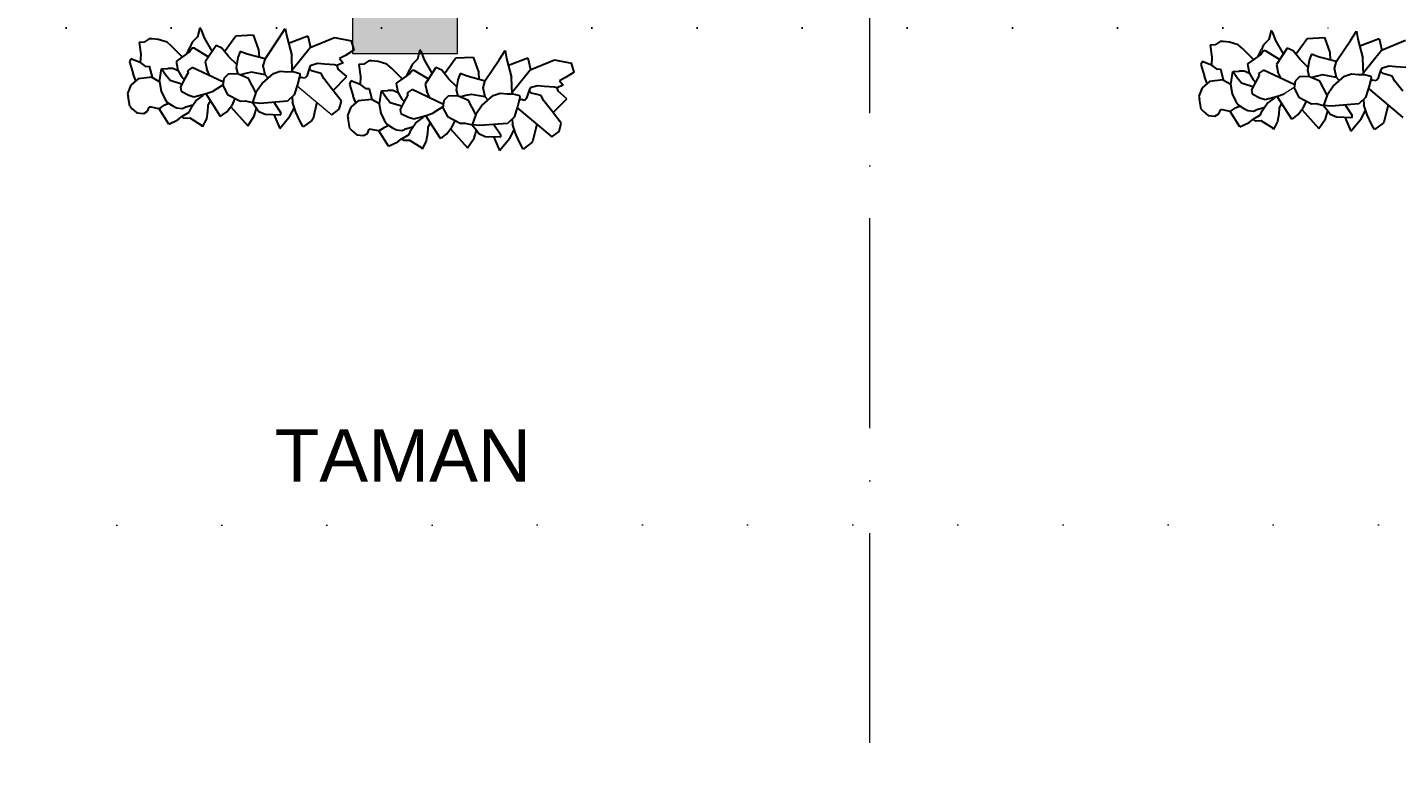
# Model space of a CAD drawing. Header units: millimetres. Extents: x -12161372 to 46643, y -9506984 to 15358.
# Drawn here: x 12501.1 to 12894.2, y 5368.4 to 5582.7 of the extents above; entities that cross this region are included whole.
import ezdxf

# ---------------------------------------------------------------- set-up
doc = ezdxf.new("R2010")
doc.units = ezdxf.units.MM
doc.linetypes.add('ACAD_ISO07W100', pattern=[3, 0, -3])
doc.linetypes.add('ACAD_ISO10W100', pattern=[18, 12, -3, 0, -3])
for name, color, linetype, lineweight in [('furniture', 7, 'Continuous', 5), ('garis potongan', 3, 'ACAD_ISO10W100', 18), ('kolom', 150, 'Continuous', 13), ('teks', 255, 'Continuous', 5), ('tumbuhan', 3, 'Continuous', 5)]:
    doc.layers.add(name, color=color, linetype=linetype, lineweight=lineweight)
doc.layers.add('lahan', color=253, linetype='Continuous', plot=False)
doc.layers.add('RING BALOK', color=7, linetype='Continuous')
doc.styles.get("Standard").update_dxf_attribs({"font": 'arial.ttf'})

msp = doc.modelspace()

# ---------------------------------------------------------------- hatches: boundary and pattern name
at = {"layer": 'kolom'}
h = msp.add_hatch(color=256, dxfattribs=at)
h.dxf.hatch_style = 1
h.paths.add_polyline_path([(12624.183, 5575.262), (12624.183, 5605.262), (12594.183, 5605.262), (12594.183, 5575.262)])

# ---------------------------------------------------------------- linework, layer by layer
at = {"layer": 'garis potongan', "ltscale": 5}
msp.add_lwpolyline([(12767.298, 4927.483), (12742.298, 4927.483), (12742.298, 6747.971), (12767.298, 6747.971)], dxfattribs=at)
at = {"layer": 'kolom'}
msp.add_lwpolyline([(12594.183, 5575.262), (12624.183, 5575.262), (12624.183, 5605.262), (12594.183, 5605.262)], close=True, dxfattribs=at)
at = {"layer": 'lahan', "linetype": 'ACAD_ISO07W100', "ltscale": 10}
msp.add_lwpolyline([(12331.589, 5582.631), (12901.683, 5582.631), (12901.683, 5305.254), (12331.589, 5305.254)], close=True, dxfattribs=at)
at = {"layer": 'RING BALOK', "linetype": 'Continuous'}
for p, q in [((12550.462, 5582.617), (12549.824, 5579.982)), ((12551.027, 5581.77), (12550.462, 5582.617)), ((12551.806, 5579.772), (12551.027, 5581.77)), ((12573.181, 5579.755), (12574.896, 5582.433)), ((12574.896, 5582.433), (12575.325, 5580.13)), ((12857.123, 5581.852), (12856.485, 5579.217)), ((12857.688, 5581.005), (12857.123, 5581.852)), ((12879.843, 5578.99), (12881.557, 5581.668)), ((12881.557, 5581.668), (12881.987, 5579.365)), ((12534.496, 5578.501), (12533.061, 5578.444)), ((12533.061, 5578.444), (12533.526, 5574.983)), ((12535.904, 5579.427), (12534.496, 5578.501)), ((12536.728, 5579.46), (12535.904, 5579.427)), ((12538.531, 5579.242), (12536.728, 5579.46)), ((12541.069, 5578.473), (12538.531, 5579.242)), ((12542.36, 5577.365), (12541.069, 5578.473)), ((12548.254, 5578.47), (12547.58, 5576.993)), ((12549.824, 5579.982), (12548.254, 5578.47)), ((12554.021, 5575.911), (12551.806, 5579.772)), ((12557.525, 5575.822), (12560.765, 5580.31)), ((12560.765, 5580.31), (12565.723, 5580.56)), ((12565.723, 5580.56), (12567.272, 5576.309)), ((12569.232, 5573.798), (12573.181, 5579.755)), ((12575.325, 5580.13), (12576.749, 5574.678)), ((12575.825, 5578.216), (12581.369, 5580.31)), ((12581.369, 5580.31), (12582.174, 5576.964)), ((12582.069, 5576.92), (12588.986, 5579.806)), ((12588.986, 5579.806), (12593.865, 5578.841)), ((12594.663, 5576.263), (12593.865, 5578.841)), ((12841.157, 5577.736), (12839.722, 5577.678)), ((12842.566, 5578.662), (12841.157, 5577.736)), ((12843.389, 5578.695), (12842.566, 5578.662)), ((12845.192, 5578.477), (12843.389, 5578.695)), ((12847.73, 5577.708), (12845.192, 5578.477)), ((12849.021, 5576.6), (12847.73, 5577.708)), ((12854.915, 5577.705), (12854.242, 5576.228)), ((12856.485, 5579.217), (12854.915, 5577.705)), ((12858.468, 5579.006), (12857.688, 5581.005)), ((12860.683, 5575.145), (12858.468, 5579.006)), ((12864.186, 5575.057), (12867.427, 5579.545)), ((12867.427, 5579.545), (12872.384, 5579.795)), ((12872.384, 5579.795), (12873.933, 5575.544)), ((12875.893, 5573.033), (12879.843, 5578.99)), ((12881.987, 5579.365), (12883.411, 5573.913)), ((12882.487, 5577.45), (12888.03, 5579.545)), ((12888.03, 5579.545), (12888.835, 5576.199)), ((12888.731, 5576.155), (12895.647, 5579.041)), ((12533.526, 5574.983), (12533.417, 5572.659)), ((12545.425, 5574.291), (12542.36, 5577.365)), ((12545.857, 5574.605), (12543.749, 5573.071)), ((12547.616, 5575.835), (12545.857, 5574.605)), ((12546.788, 5575.256), (12547.58, 5576.993)), ((12548.307, 5576.733), (12547.616, 5575.835)), ((12548.845, 5576.754), (12548.307, 5576.733)), ((12552.871, 5574.305), (12548.845, 5576.754)), ((12555.106, 5577.584), (12552.019, 5572.821)), ((12556.747, 5576.779), (12555.106, 5577.584)), ((12558.8, 5574.252), (12556.747, 5576.779)), ((12561.022, 5572.125), (12558.8, 5574.252)), ((12561.321, 5574.063), (12560.871, 5571.145)), ((12561.985, 5575.829), (12561.321, 5574.063)), ((12563.985, 5575.039), (12561.985, 5575.829)), ((12569.201, 5573.7), (12563.985, 5575.039)), ((12567.272, 5576.309), (12567.398, 5574.163)), ((12568.577, 5571.743), (12569.232, 5573.798)), ((12576.891, 5570.045), (12576.749, 5574.678)), ((12576.876, 5570.54), (12582.069, 5576.92)), ((12592.195, 5574.715), (12590.428, 5573.775)), ((12590.428, 5573.775), (12591.514, 5572.544)), ((12594.663, 5576.263), (12592.195, 5574.715)), ((12613.413, 5576.295), (12612.775, 5573.66)), ((12613.977, 5575.447), (12613.413, 5576.295)), ((12614.757, 5573.449), (12613.977, 5575.447)), ((12620.475, 5569.5), (12623.716, 5573.988)), ((12623.716, 5573.988), (12628.673, 5574.238)), ((12628.673, 5574.238), (12630.222, 5569.987)), ((12636.132, 5573.432), (12637.846, 5576.11)), ((12637.846, 5576.11), (12638.276, 5573.808)), ((12638.276, 5573.808), (12639.7, 5568.356)), ((12638.776, 5571.893), (12644.319, 5573.988)), ((12644.319, 5573.988), (12645.124, 5570.641)), ((12839.722, 5577.678), (12840.187, 5574.218)), ((12840.187, 5574.218), (12840.078, 5571.894)), ((12852.086, 5573.525), (12849.021, 5576.6)), ((12852.519, 5573.84), (12850.41, 5572.306)), ((12854.277, 5575.07), (12852.519, 5573.84)), ((12853.45, 5574.491), (12854.242, 5576.228)), ((12854.968, 5575.967), (12854.277, 5575.07)), ((12855.506, 5575.989), (12854.968, 5575.967)), ((12859.533, 5573.54), (12855.506, 5575.989)), ((12861.768, 5576.819), (12858.68, 5572.056)), ((12863.409, 5576.014), (12861.768, 5576.819)), ((12865.462, 5573.487), (12863.409, 5576.014)), ((12868.647, 5575.064), (12867.982, 5573.297)), ((12870.647, 5574.273), (12868.647, 5575.064)), ((12875.862, 5572.935), (12870.647, 5574.273)), ((12873.933, 5575.544), (12874.059, 5573.398)), ((12883.552, 5569.28), (12883.411, 5573.913)), ((12883.537, 5569.775), (12888.731, 5576.155)), ((12530.691, 5573.71), (12530.358, 5572.827)), ((12530.358, 5572.827), (12531.362, 5569.388)), ((12533.417, 5572.659), (12530.691, 5573.71)), ((12533.417, 5572.659), (12534.888, 5571.558)), ((12534.888, 5571.558), (12535.964, 5571.601)), ((12535.964, 5571.601), (12536.779, 5568.444)), ((12538.899, 5567.188), (12539.505, 5570.872)), ((12539.505, 5570.872), (12541.299, 5570.944)), ((12540.635, 5569.178), (12539.505, 5570.872)), ((12542.734, 5571.001), (12541.299, 5570.944)), ((12544.275, 5570.327), (12542.734, 5571.001)), ((12543.749, 5573.071), (12543.766, 5572.492)), ((12543.766, 5572.492), (12544.187, 5570.479)), ((12544.187, 5570.479), (12545.325, 5568.495)), ((12548.296, 5571.223), (12546.887, 5570.297)), ((12546.887, 5570.297), (12547.084, 5569.725)), ((12557.211, 5567.004), (12548.296, 5571.223)), ((12552.019, 5572.821), (12552.439, 5570.809)), ((12553.326, 5568.842), (12552.439, 5570.809)), ((12560.871, 5571.145), (12561.274, 5569.712)), ((12565.221, 5569.869), (12563.615, 5569.515)), ((12569.194, 5569.158), (12565.221, 5569.869)), ((12569.194, 5569.158), (12568.577, 5571.743)), ((12571.518, 5569.54), (12573.473, 5570.198)), ((12573.473, 5570.198), (12575.456, 5569.988)), ((12575.456, 5569.988), (12577.07, 5570.052)), ((12577.07, 5570.052), (12579.061, 5569.552)), ((12581.717, 5570.817), (12581.061, 5568.762)), ((12582.049, 5571.7), (12581.717, 5570.817)), ((12581.768, 5570.953), (12582.452, 5570.267)), ((12584.184, 5572.366), (12582.049, 5571.7)), ((12585.17, 5569.505), (12582.452, 5570.267)), ((12586.166, 5572.155), (12584.184, 5572.366)), ((12589.046, 5571.98), (12586.166, 5572.155)), ((12589.658, 5571.787), (12589.046, 5571.98)), ((12591.514, 5572.544), (12589.658, 5571.787)), ((12589.658, 5571.787), (12589.978, 5570.857)), ((12592.56, 5568.641), (12589.978, 5570.857)), ((12597.446, 5572.178), (12596.011, 5572.121)), ((12596.011, 5572.121), (12596.476, 5568.66)), ((12598.855, 5573.104), (12597.446, 5572.178)), ((12599.678, 5573.137), (12598.855, 5573.104)), ((12601.481, 5572.919), (12599.678, 5573.137)), ((12604.019, 5572.151), (12601.481, 5572.919)), ((12605.311, 5571.042), (12604.019, 5572.151)), ((12608.375, 5567.968), (12605.311, 5571.042)), ((12609.739, 5568.934), (12610.531, 5570.671)), ((12611.204, 5572.147), (12610.531, 5570.671)), ((12611.257, 5570.41), (12610.566, 5569.512)), ((12612.775, 5573.66), (12611.204, 5572.147)), ((12611.796, 5570.431), (12611.257, 5570.41)), ((12615.822, 5567.983), (12611.796, 5570.431)), ((12616.972, 5569.588), (12614.757, 5573.449)), ((12618.057, 5571.261), (12614.969, 5566.499)), ((12619.698, 5570.457), (12618.057, 5571.261)), ((12621.751, 5567.929), (12619.698, 5570.457)), ((12630.222, 5569.987), (12630.348, 5567.84)), ((12632.183, 5567.476), (12636.132, 5573.432)), ((12639.826, 5564.217), (12645.02, 5570.598)), ((12645.02, 5570.598), (12651.937, 5573.483)), ((12651.937, 5573.483), (12656.816, 5572.518)), ((12657.613, 5569.94), (12655.146, 5568.392)), ((12657.613, 5569.94), (12656.816, 5572.518)), ((12837.352, 5572.945), (12837.02, 5572.062)), ((12837.02, 5572.062), (12838.023, 5568.622)), ((12840.078, 5571.894), (12837.352, 5572.945)), ((12840.078, 5571.894), (12841.549, 5570.793)), ((12841.549, 5570.793), (12842.625, 5570.836)), ((12842.625, 5570.836), (12843.44, 5567.679)), ((12845.56, 5566.422), (12846.166, 5570.107)), ((12846.166, 5570.107), (12847.96, 5570.179)), ((12847.296, 5568.413), (12846.166, 5570.107)), ((12849.396, 5570.236), (12847.96, 5570.179)), ((12850.936, 5569.562), (12849.396, 5570.236)), ((12850.41, 5572.306), (12850.428, 5571.727)), ((12850.428, 5571.727), (12850.848, 5569.714)), ((12854.957, 5570.458), (12853.548, 5569.532)), ((12863.873, 5566.238), (12854.957, 5570.458)), ((12858.68, 5572.056), (12859.101, 5570.043)), ((12859.988, 5568.077), (12859.101, 5570.043)), ((12867.684, 5571.36), (12865.462, 5573.487)), ((12867.982, 5573.297), (12867.533, 5570.38)), ((12867.533, 5570.38), (12867.936, 5568.946)), ((12875.238, 5570.977), (12875.893, 5573.033)), ((12875.856, 5568.393), (12875.238, 5570.977)), ((12888.378, 5570.052), (12887.723, 5567.996)), ((12888.71, 5570.935), (12888.378, 5570.052)), ((12888.429, 5570.188), (12889.113, 5569.502)), ((12890.846, 5571.6), (12888.71, 5570.935)), ((12892.828, 5571.39), (12890.846, 5571.6)), ((12895.707, 5571.214), (12892.828, 5571.39)), ((12530.741, 5566.173), (12529.736, 5563.814)), ((12532.841, 5567.997), (12530.741, 5566.173)), ((12532.168, 5567.412), (12531.362, 5569.388)), ((12536.779, 5568.444), (12532.841, 5567.997)), ((12538.899, 5567.188), (12536.662, 5568.43)), ((12538.883, 5567.197), (12539.341, 5564.487)), ((12541.943, 5567.49), (12540.635, 5569.178)), ((12545.208, 5566.461), (12541.943, 5567.49)), ((12545.89, 5567.648), (12544.876, 5565.578)), ((12545.993, 5567.826), (12545.325, 5568.495)), ((12547.084, 5569.725), (12545.89, 5567.648)), ((12557.109, 5566.297), (12554.249, 5564.502)), ((12557.372, 5568.106), (12557.075, 5566.065)), ((12557.075, 5566.065), (12558.41, 5563.508)), ((12558.592, 5569.315), (12557.372, 5568.106)), ((12561.283, 5569.422), (12558.592, 5569.315)), ((12561.274, 5569.712), (12561.462, 5569.429)), ((12564.377, 5568.096), (12561.283, 5569.422)), ((12563.615, 5569.515), (12562.189, 5569.168)), ((12566.474, 5564.12), (12564.377, 5568.096)), ((12568.368, 5566.805), (12566.474, 5564.12)), ((12568.368, 5566.805), (12571.518, 5569.54)), ((12570.013, 5568.234), (12569.194, 5569.158)), ((12578.441, 5566.337), (12577.453, 5563.399)), ((12579.079, 5568.972), (12578.441, 5566.337)), ((12578.937, 5568.387), (12579.455, 5568.408)), ((12579.061, 5569.552), (12579.079, 5568.972)), ((12580.541, 5568.161), (12579.455, 5568.408)), ((12581.061, 5568.762), (12580.541, 5568.161)), ((12585.932, 5568.086), (12585.17, 5569.505)), ((12588.173, 5565.276), (12585.932, 5568.086)), ((12588.622, 5564.69), (12592.56, 5568.641)), ((12593.641, 5567.387), (12593.309, 5566.504)), ((12593.309, 5566.504), (12594.312, 5563.065)), ((12596.367, 5566.336), (12593.641, 5567.387)), ((12596.476, 5568.66), (12596.367, 5566.336)), ((12596.367, 5566.336), (12597.838, 5565.235)), ((12608.808, 5568.283), (12606.699, 5566.749)), ((12606.699, 5566.749), (12606.717, 5566.17)), ((12606.717, 5566.17), (12607.138, 5564.157)), ((12610.566, 5569.512), (12608.808, 5568.283)), ((12614.969, 5566.499), (12615.39, 5564.486)), ((12623.973, 5565.802), (12621.751, 5567.929)), ((12624.271, 5567.74), (12623.822, 5564.823)), ((12624.936, 5569.506), (12624.271, 5567.74)), ((12626.936, 5568.716), (12624.936, 5569.506)), ((12632.151, 5567.377), (12626.936, 5568.716)), ((12631.527, 5565.42), (12632.183, 5567.476)), ((12639.841, 5563.722), (12639.7, 5568.356)), ((12647.135, 5566.043), (12645, 5565.378)), ((12649.117, 5565.832), (12647.135, 5566.043)), ((12654.465, 5566.222), (12652.608, 5565.464)), ((12655.146, 5568.392), (12653.378, 5567.452)), ((12653.378, 5567.452), (12654.465, 5566.222)), ((12839.502, 5567.232), (12837.403, 5565.408)), ((12838.829, 5566.647), (12838.023, 5568.622)), ((12843.44, 5567.679), (12839.502, 5567.232)), ((12845.56, 5566.422), (12843.323, 5567.665)), ((12845.544, 5566.432), (12846.002, 5563.722)), ((12848.605, 5566.725), (12847.296, 5568.413)), ((12851.869, 5565.696), (12848.605, 5566.725)), ((12850.848, 5569.714), (12851.987, 5567.73)), ((12852.552, 5566.883), (12851.537, 5564.813)), ((12852.654, 5567.061), (12851.987, 5567.73)), ((12853.745, 5568.96), (12852.552, 5566.883)), ((12853.548, 5569.532), (12853.745, 5568.96)), ((12864.033, 5567.341), (12863.736, 5565.299)), ((12865.253, 5568.549), (12864.033, 5567.341)), ((12867.944, 5568.657), (12865.253, 5568.549)), ((12867.936, 5568.946), (12868.124, 5568.664)), ((12871.038, 5567.331), (12867.944, 5568.657)), ((12870.277, 5568.75), (12868.85, 5568.403)), ((12871.882, 5569.104), (12870.277, 5568.75)), ((12873.136, 5563.355), (12871.038, 5567.331)), ((12875.856, 5568.393), (12871.882, 5569.104)), ((12875.029, 5566.04), (12873.136, 5563.355)), ((12875.029, 5566.04), (12878.179, 5568.775)), ((12876.674, 5567.468), (12875.856, 5568.393)), ((12878.179, 5568.775), (12880.135, 5569.433)), ((12880.135, 5569.433), (12882.117, 5569.222)), ((12882.117, 5569.222), (12883.732, 5569.287)), ((12883.732, 5569.287), (12885.723, 5568.786)), ((12885.74, 5568.207), (12885.102, 5565.572)), ((12885.599, 5567.622), (12886.117, 5567.642)), ((12885.723, 5568.786), (12885.74, 5568.207)), ((12887.202, 5567.396), (12886.117, 5567.642)), ((12887.723, 5567.996), (12887.202, 5567.396)), ((12891.831, 5568.74), (12889.113, 5569.502)), ((12892.593, 5567.321), (12891.831, 5568.74)), ((12894.834, 5564.511), (12892.593, 5567.321)), ((12529.736, 5563.814), (12529.942, 5562.952)), ((12530.405, 5560.132), (12529.942, 5562.952)), ((12539.341, 5564.487), (12540.3, 5562.496)), ((12540.3, 5562.496), (12541.053, 5561.366)), ((12544.876, 5565.578), (12545.091, 5564.427)), ((12545.091, 5564.427), (12547.279, 5563.354)), ((12547.279, 5563.354), (12548.732, 5562.832)), ((12548.732, 5562.832), (12552.293, 5563.844)), ((12549.305, 5561.695), (12551.414, 5563.229)), ((12551.403, 5563.591), (12551.414, 5563.229)), ((12552.148, 5563.796), (12556.264, 5557.334)), ((12552.293, 5563.844), (12554.249, 5564.502)), ((12558.41, 5563.508), (12562.06, 5561.625)), ((12560.52, 5562.419), (12559.584, 5560.366)), ((12566.474, 5564.12), (12565.486, 5561.181)), ((12577.453, 5563.399), (12575.533, 5561.582)), ((12576.929, 5562.903), (12576.977, 5561.35)), ((12590.979, 5561.619), (12588.173, 5565.276)), ((12595.118, 5561.09), (12594.312, 5563.065)), ((12599.729, 5562.121), (12595.791, 5561.674)), ((12597.838, 5565.235), (12598.914, 5565.278)), ((12598.914, 5565.278), (12599.729, 5562.121)), ((12601.85, 5560.865), (12599.612, 5562.107)), ((12601.85, 5560.865), (12602.456, 5564.55)), ((12602.456, 5564.55), (12604.249, 5564.621)), ((12603.585, 5562.855), (12602.456, 5564.55)), ((12604.894, 5561.168), (12603.585, 5562.855)), ((12605.685, 5564.679), (12604.249, 5564.621)), ((12607.225, 5564.004), (12605.685, 5564.679)), ((12607.138, 5564.157), (12608.276, 5562.172)), ((12608.943, 5561.503), (12608.276, 5562.172)), ((12610.035, 5563.402), (12608.841, 5561.325)), ((12611.246, 5564.901), (12609.837, 5563.974)), ((12609.837, 5563.974), (12610.035, 5563.402)), ((12620.162, 5560.681), (12611.246, 5564.901)), ((12616.277, 5562.52), (12615.39, 5564.486)), ((12621.543, 5562.992), (12620.322, 5561.783)), ((12624.234, 5563.099), (12621.543, 5562.992)), ((12623.822, 5564.823), (12624.225, 5563.389)), ((12624.225, 5563.389), (12624.413, 5563.106)), ((12627.328, 5561.773), (12624.234, 5563.099)), ((12626.566, 5563.192), (12625.139, 5562.846)), ((12628.171, 5563.546), (12626.566, 5563.192)), ((12632.145, 5562.835), (12628.171, 5563.546)), ((12631.319, 5560.483), (12634.468, 5563.218)), ((12632.145, 5562.835), (12631.527, 5565.42)), ((12632.963, 5561.911), (12632.145, 5562.835)), ((12634.468, 5563.218), (12636.424, 5563.876)), ((12636.424, 5563.876), (12638.406, 5563.665)), ((12638.406, 5563.665), (12640.021, 5563.729)), ((12640.021, 5563.729), (12642.012, 5563.229)), ((12642.029, 5562.65), (12641.391, 5560.015)), ((12641.888, 5562.064), (12642.406, 5562.085)), ((12642.012, 5563.229), (12642.029, 5562.65)), ((12643.491, 5561.838), (12642.406, 5562.085)), ((12644.012, 5562.439), (12643.491, 5561.838)), ((12644.667, 5564.495), (12644.012, 5562.439)), ((12645, 5565.378), (12644.667, 5564.495)), ((12644.718, 5564.631), (12645.403, 5563.944)), ((12648.12, 5563.183), (12645.403, 5563.944)), ((12648.882, 5561.763), (12648.12, 5563.183)), ((12651.996, 5565.657), (12649.117, 5565.832)), ((12651.573, 5558.368), (12655.511, 5562.318)), ((12652.608, 5565.464), (12651.996, 5565.657)), ((12652.608, 5565.464), (12652.929, 5564.534)), ((12655.511, 5562.318), (12652.929, 5564.534)), ((12837.403, 5565.408), (12836.397, 5563.049)), ((12836.397, 5563.049), (12836.603, 5562.187)), ((12837.066, 5559.367), (12836.603, 5562.187)), ((12846.002, 5563.722), (12846.961, 5561.731)), ((12851.537, 5564.813), (12851.752, 5563.661)), ((12851.752, 5563.661), (12853.94, 5562.589)), ((12853.94, 5562.589), (12855.393, 5562.067)), ((12855.393, 5562.067), (12858.954, 5563.079)), ((12855.967, 5560.93), (12858.075, 5562.464)), ((12858.064, 5562.826), (12858.075, 5562.464)), ((12858.81, 5563.03), (12862.925, 5556.569)), ((12858.954, 5563.079), (12860.91, 5563.737)), ((12863.736, 5565.299), (12865.072, 5562.743)), ((12865.072, 5562.743), (12868.721, 5560.859)), ((12873.136, 5563.355), (12872.148, 5560.416)), ((12884.114, 5562.633), (12882.194, 5560.817)), ((12883.591, 5562.138), (12883.638, 5560.585)), ((12885.102, 5565.572), (12884.114, 5562.633)), ((12885.02, 5565.234), (12894.885, 5556.974)), ((12530.405, 5560.132), (12531.13, 5559.405)), ((12531.13, 5559.405), (12532.421, 5558.297)), ((12532.421, 5558.297), (12534.403, 5558.086)), ((12534.403, 5558.086), (12535.462, 5558.708)), ((12535.462, 5558.708), (12535.965, 5559.888)), ((12536.513, 5559.865), (12535.965, 5559.888)), ((12538.779, 5559.42), (12536.513, 5559.865)), ((12538.779, 5559.42), (12540.188, 5560.346)), ((12541.556, 5555.054), (12538.779, 5559.42)), ((12541.682, 5560.949), (12540.188, 5560.346)), ((12541.053, 5561.366), (12542.703, 5560.272)), ((12542.703, 5560.272), (12543.797, 5559.736)), ((12543.797, 5559.736), (12545.42, 5559.511)), ((12545.312, 5557.187), (12547.429, 5558.431)), ((12545.42, 5559.511), (12546.129, 5559.829)), ((12548.415, 5560.452), (12546.129, 5559.829)), ((12547.429, 5558.431), (12547.932, 5559.611)), ((12547.932, 5559.611), (12548.444, 5560.501)), ((12548.444, 5560.501), (12549.305, 5561.695)), ((12552.632, 5558.639), (12552.335, 5556.597)), ((12552.758, 5560.383), (12552.632, 5558.639)), ((12553.427, 5561.789), (12552.758, 5560.383)), ((12556.973, 5557.652), (12558.202, 5558.571)), ((12558.202, 5558.571), (12559.584, 5560.366)), ((12559.289, 5559.982), (12564.173, 5554.554)), ((12562.06, 5561.625), (12563.495, 5561.682)), ((12563.495, 5561.682), (12565.486, 5561.181)), ((12565.486, 5561.181), (12566.795, 5559.494)), ((12567.648, 5560.978), (12565.486, 5561.181)), ((12566.032, 5557.305), (12566.706, 5559.61)), ((12566.795, 5559.494), (12567.36, 5558.647)), ((12567.36, 5558.647), (12569.181, 5557.85)), ((12575.533, 5561.582), (12567.648, 5560.978)), ((12571.678, 5561.287), (12573.657, 5558.318)), ((12573.674, 5557.739), (12573.657, 5558.318)), ((12576.257, 5557.305), (12577.528, 5559.75)), ((12577.962, 5558.49), (12576.977, 5561.35)), ((12579.307, 5555.644), (12577.962, 5558.49)), ((12583.982, 5561.34), (12582.868, 5556.656)), ((12588.223, 5557.74), (12590.332, 5559.274)), ((12590.332, 5559.274), (12590.979, 5561.619)), ((12593.692, 5559.851), (12592.686, 5557.491)), ((12595.791, 5561.674), (12593.692, 5559.851)), ((12601.833, 5560.874), (12602.291, 5558.164)), ((12602.291, 5558.164), (12603.25, 5556.173)), ((12608.158, 5560.138), (12604.894, 5561.168)), ((12608.841, 5561.325), (12607.826, 5559.255)), ((12607.826, 5559.255), (12608.041, 5558.104)), ((12608.041, 5558.104), (12610.229, 5557.031)), ((12615.243, 5557.522), (12617.199, 5558.179)), ((12620.059, 5559.974), (12617.199, 5558.179)), ((12620.322, 5561.783), (12620.025, 5559.742)), ((12620.025, 5559.742), (12621.361, 5557.186)), ((12629.425, 5557.798), (12627.328, 5561.773)), ((12631.319, 5560.483), (12629.425, 5557.798)), ((12641.391, 5560.015), (12640.404, 5557.076)), ((12641.31, 5559.676), (12651.174, 5551.417)), ((12651.123, 5558.953), (12648.882, 5561.763)), ((12653.929, 5555.296), (12651.123, 5558.953)), ((12837.066, 5559.367), (12837.791, 5558.64)), ((12837.791, 5558.64), (12839.082, 5557.531)), ((12842.123, 5557.943), (12842.626, 5559.123)), ((12843.174, 5559.1), (12842.626, 5559.123)), ((12845.441, 5558.655), (12843.174, 5559.1)), ((12845.441, 5558.655), (12846.849, 5559.581)), ((12848.218, 5554.289), (12845.441, 5558.655)), ((12848.344, 5560.183), (12846.849, 5559.581)), ((12846.961, 5561.731), (12847.714, 5560.601)), ((12847.714, 5560.601), (12849.364, 5559.507)), ((12849.364, 5559.507), (12850.458, 5558.971)), ((12850.458, 5558.971), (12852.082, 5558.746)), ((12852.082, 5558.746), (12852.79, 5559.064)), ((12855.076, 5559.687), (12852.79, 5559.064)), ((12854.09, 5557.666), (12854.593, 5558.846)), ((12854.593, 5558.846), (12855.105, 5559.736)), ((12855.105, 5559.736), (12855.967, 5560.93)), ((12859.419, 5559.618), (12859.293, 5557.874)), ((12860.088, 5561.023), (12859.419, 5559.618)), ((12864.863, 5557.806), (12866.245, 5559.601)), ((12865.95, 5559.217), (12870.835, 5553.789)), ((12867.182, 5561.654), (12866.245, 5559.601)), ((12868.721, 5560.859), (12870.157, 5560.917)), ((12870.157, 5560.917), (12872.148, 5560.416)), ((12872.148, 5560.416), (12873.457, 5558.729)), ((12874.309, 5560.213), (12872.148, 5560.416)), ((12872.694, 5556.539), (12873.367, 5558.844)), ((12873.457, 5558.729), (12874.021, 5557.882)), ((12882.194, 5560.817), (12874.309, 5560.213)), ((12878.339, 5560.522), (12880.318, 5557.553)), ((12882.918, 5556.539), (12884.189, 5558.985)), ((12884.624, 5557.725), (12883.638, 5560.585)), ((12890.644, 5560.574), (12889.529, 5555.891)), ((12541.556, 5555.054), (12544.19, 5556.304)), ((12544.19, 5556.304), (12545.235, 5557.142)), ((12545.868, 5556.629), (12545.312, 5557.187)), ((12547.662, 5556.701), (12545.868, 5556.629)), ((12551.141, 5554.52), (12547.662, 5556.701)), ((12551.15, 5554.231), (12551.141, 5554.52)), ((12552.335, 5556.597), (12551.15, 5554.231)), ((12556.264, 5557.334), (12556.973, 5557.652)), ((12564.173, 5554.554), (12566.032, 5557.305)), ((12569.181, 5557.85), (12573.674, 5557.739)), ((12571.604, 5557.79), (12573.313, 5553.804)), ((12573.313, 5553.804), (12576.257, 5557.305)), ((12580.068, 5554.225), (12579.307, 5555.644)), ((12582.527, 5556.063), (12580.068, 5554.225)), ((12582.868, 5556.656), (12582.527, 5556.063)), ((12592.686, 5557.491), (12592.892, 5556.63)), ((12593.355, 5553.81), (12592.892, 5556.63)), ((12604.633, 5554.626), (12603.138, 5554.024)), ((12603.25, 5556.173), (12604.003, 5555.043)), ((12604.003, 5555.043), (12605.653, 5553.949)), ((12611.366, 5554.129), (12609.08, 5553.506)), ((12610.229, 5557.031), (12611.682, 5556.51)), ((12610.882, 5553.288), (12611.394, 5554.179)), ((12611.394, 5554.179), (12612.256, 5555.373)), ((12611.682, 5556.51), (12615.243, 5557.522)), ((12612.256, 5555.373), (12614.364, 5556.907)), ((12614.353, 5557.269), (12614.364, 5556.907)), ((12615.099, 5557.473), (12619.214, 5551.011)), ((12616.377, 5555.466), (12615.708, 5554.061)), ((12621.361, 5557.186), (12625.011, 5555.302)), ((12623.471, 5556.097), (12622.534, 5554.043)), ((12625.011, 5555.302), (12626.446, 5555.359)), ((12626.446, 5555.359), (12628.437, 5554.859)), ((12629.425, 5557.798), (12628.437, 5554.859)), ((12628.437, 5554.859), (12629.746, 5553.171)), ((12630.599, 5554.655), (12628.437, 5554.859)), ((12638.483, 5555.26), (12630.599, 5554.655)), ((12634.629, 5554.964), (12636.607, 5551.995)), ((12640.404, 5557.076), (12638.483, 5555.26)), ((12639.88, 5556.581), (12639.927, 5555.027)), ((12640.913, 5552.167), (12639.927, 5555.027)), ((12646.933, 5555.017), (12645.818, 5550.333)), ((12653.282, 5552.951), (12653.929, 5555.296)), ((12839.082, 5557.531), (12841.064, 5557.321)), ((12841.064, 5557.321), (12842.123, 5557.943)), ((12848.218, 5554.289), (12850.851, 5555.539)), ((12850.851, 5555.539), (12851.896, 5556.377)), ((12851.973, 5556.422), (12854.09, 5557.666)), ((12852.529, 5555.864), (12851.973, 5556.422)), ((12854.323, 5555.936), (12852.529, 5555.864)), ((12857.802, 5553.755), (12854.323, 5555.936)), ((12858.996, 5555.832), (12857.811, 5553.465)), ((12859.293, 5557.874), (12858.996, 5555.832)), ((12862.925, 5556.569), (12863.634, 5556.887)), ((12863.634, 5556.887), (12864.863, 5557.806)), ((12870.835, 5553.789), (12872.694, 5556.539)), ((12874.021, 5557.882), (12875.842, 5557.084)), ((12875.842, 5557.084), (12880.336, 5556.974)), ((12878.266, 5557.025), (12879.975, 5553.039)), ((12879.975, 5553.039), (12882.918, 5556.539)), ((12880.336, 5556.974), (12880.318, 5557.553)), ((12885.968, 5554.879), (12884.624, 5557.725)), ((12886.73, 5553.46), (12885.968, 5554.879)), ((12889.188, 5555.297), (12886.73, 5553.46)), ((12889.529, 5555.891), (12889.188, 5555.297)), ((12593.355, 5553.81), (12594.08, 5553.082)), ((12594.08, 5553.082), (12595.371, 5551.974)), ((12595.371, 5551.974), (12597.354, 5551.763)), ((12597.354, 5551.763), (12598.412, 5552.385)), ((12598.412, 5552.385), (12598.915, 5553.565)), ((12599.464, 5553.543), (12598.915, 5553.565)), ((12601.73, 5553.098), (12599.464, 5553.543)), ((12601.73, 5553.098), (12603.138, 5554.024)), ((12604.507, 5548.731), (12601.73, 5553.098)), ((12605.653, 5553.949), (12606.747, 5553.413)), ((12606.747, 5553.413), (12608.371, 5553.188)), ((12607.14, 5549.982), (12608.185, 5550.819)), ((12608.262, 5550.864), (12610.38, 5552.108)), ((12608.818, 5550.306), (12608.262, 5550.864)), ((12608.371, 5553.188), (12609.08, 5553.506)), ((12610.612, 5550.378), (12608.818, 5550.306)), ((12610.38, 5552.108), (12610.882, 5553.288)), ((12614.091, 5548.197), (12610.612, 5550.378)), ((12615.285, 5550.275), (12614.1, 5547.908)), ((12615.582, 5552.316), (12615.285, 5550.275)), ((12615.708, 5554.061), (12615.582, 5552.316)), ((12619.214, 5551.011), (12619.923, 5551.33)), ((12619.923, 5551.33), (12621.152, 5552.248)), ((12621.152, 5552.248), (12622.534, 5554.043)), ((12622.239, 5553.66), (12627.124, 5548.231)), ((12627.124, 5548.231), (12628.983, 5550.982)), ((12628.983, 5550.982), (12629.656, 5553.287)), ((12629.746, 5553.171), (12630.311, 5552.324)), ((12630.311, 5552.324), (12632.131, 5551.527)), ((12632.131, 5551.527), (12636.625, 5551.416)), ((12634.555, 5551.467), (12636.264, 5547.481)), ((12636.264, 5547.481), (12639.207, 5550.982)), ((12636.625, 5551.416), (12636.607, 5551.995)), ((12639.207, 5550.982), (12640.479, 5553.427)), ((12642.257, 5549.322), (12640.913, 5552.167)), ((12645.818, 5550.333), (12645.477, 5549.74)), ((12651.174, 5551.417), (12653.282, 5552.951)), ((12857.811, 5553.465), (12857.802, 5553.755)), ((12604.507, 5548.731), (12607.14, 5549.982)), ((12614.1, 5547.908), (12614.091, 5548.197)), ((12643.019, 5547.902), (12642.257, 5549.322)), ((12645.477, 5549.74), (12643.019, 5547.902))]:
    msp.add_line(p, q, dxfattribs=at)
at = {"layer": 'teks', "linetype": 'ACAD_ISO07W100', "ltscale": 10}
msp.add_line((11924.657, 5440.262), (13501.67, 5440.408), dxfattribs=at)
at = {"layer": 'tumbuhan', "linetype": 'Continuous'}
for p, q in [((12578.359, 5565.999), (12588.223, 5557.74)), ((12863.77, 5565.531), (12860.91, 5563.737))]:
    msp.add_line(p, q, dxfattribs=at)

# ---------------------------------------------------------------- texts
at = {"layer": 'furniture', "ltscale": 10, "insert": (12571.869, 5467.743), "char_height": 15, "attachment_point": 1}
msp.add_mtext_dynamic_manual_height_columns('TAMAN', width=73.89916, gutter_width=100, heights=[0], dxfattribs=at)

doc.saveas('drawing.dxf')
